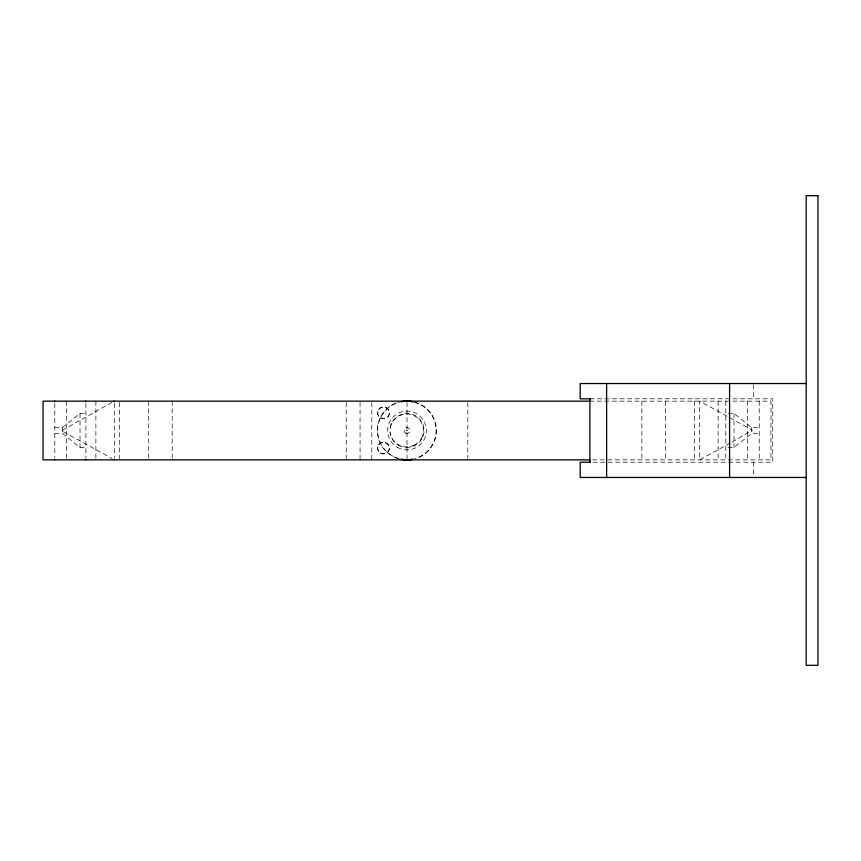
<?xml version="1.0" encoding="UTF-8"?>
<svg xmlns="http://www.w3.org/2000/svg" width="861" height="861" viewBox="0 0 861 861"><rect width="100%" height="100%" fill="white"/><g stroke="black" fill="none" stroke-linecap="round" stroke-linejoin="round"><path stroke-width="0.65" stroke-dasharray="4.3 3.23" d="M390.313 427.26C391.927 419.307 399.719 413.517 407.791 414.066A16.327 16.316 -90 0 1 413.99 415.615L415.045 416.143A16.316 16.305 -90 0 1 422.525 425.054L423.138 427.25A16.294 16.294 -90 0 1 422.88 434.783L422.127 436.925M406.467 430.339L407.21 430.274M54.792 427.497L62.422 427.497L80.03 413.409L85.906 413.409M728.137 447.526L734.002 447.526L751.61 433.438L759.241 433.438M112.027 402.367L61.54 430.726L112.027 458.493M730.182 443.049L699.659 459.839L699.659 401.14L752.492 430.199L731.366 442.403M413.99 445.352L415.034 444.825M406.521 430.694L407.221 430.704M407.791 446.902L407.016 446.913A16.424 16.413 -90 0 1 390.905 435.914L390.13 432.631M589.882 398.804L772.747 398.804L772.747 462.196L591.744 462.196M589.667 401.151L770.982 401.151L770.982 459.849L591.335 459.849M728.137 413.474L734.002 413.474L751.61 427.562L759.241 427.562M54.792 433.374L62.422 433.374L80.03 447.462L85.906 447.462M759.241 401.151L759.241 459.849M753.375 384.813L753.375 398.804M753.375 462.196L753.375 477.468M751.61 427.594L751.61 433.406M747.509 401.151L747.509 459.849M734.002 413.474L734.002 447.526M725.78 401.151L725.78 459.849M718.149 401.151L718.149 459.849M694.666 401.151L694.666 459.849M665.316 401.151L665.316 459.849M641.832 401.151L641.832 459.849M467.792 402.485L467.792 458.515M407.016 402.485L407.016 459.849M371.791 402.485L371.791 459.849M360.059 402.485L360.059 459.849M346.24 402.485L346.24 458.515M172.2 401.151L172.2 458.515M148.716 401.151L148.716 458.515M119.367 402.485L119.367 458.515M114.373 403.314L114.373 457.546M95.883 401.151L95.883 458.515M85.906 403.314L85.906 457.557M80.03 413.409L80.03 447.462M66.534 401.151L66.534 458.515M62.422 427.53L62.422 433.352M54.792 403.314L54.792 457.557M422.138 436.753A16.316 16.305 -90 0 1 415.045 444.653M414.087 445.148A16.316 16.305 -90 0 1 407.888 446.687M414.324 402.141A29.349 29.349 0 0 1 416.164 458.289M397.287 458.289A29.349 29.349 0 0 1 399.127 402.141M414.615 402.152A29.349 29.349 0 0 1 414.615 458.848M399.418 458.848A29.349 29.349 0 0 1 399.418 402.152M377.861 411.364C375.644 418.575 387.536 421.761 389.204 414.41C391.432 407.199 379.54 404.013 377.861 411.364M377.861 446.59C375.644 453.801 387.536 456.987 389.204 449.636C391.432 442.425 379.54 439.239 377.861 446.59M380.605 417.972A5.866 5.866 0 0 0 389.409 412.893A5.866 5.866 0 0 0 380.605 407.802A5.866 5.866 0 0 0 380.605 417.972M380.605 453.198A5.866 5.866 0 0 0 389.409 448.107A5.866 5.866 0 0 0 380.605 443.028A5.866 5.866 0 0 0 380.605 453.198M405.553 433.04A2.938 2.938 0 0 0 409.954 430.5A2.938 2.938 0 0 0 405.553 427.96A2.938 2.938 0 0 0 405.553 433.04M397.33 447.279A19.372 19.372 0 0 0 426.389 430.5A19.372 19.372 0 0 0 397.33 413.721A19.372 19.372 0 0 0 397.33 447.279M398.503 445.245A17.026 17.026 0 0 0 424.042 430.5A17.026 17.026 0 0 0 398.503 415.755A17.026 17.026 0 0 0 398.503 445.245"/><path stroke-width="1.29" d="M806.208 383.532L580.196 383.532L580.196 398.804L590.463 398.804M590.065 401.151L43.05 401.151L43.05 459.849L590.065 459.849M590.463 462.196L580.196 462.196L580.196 477.468L806.208 477.468M729.59 383.532L729.59 477.468M606.618 383.532L606.618 477.468M589.882 398.804L589.882 462.196M114.373 401.075L114.373 401.635M114.373 459.214L114.373 459.785M85.906 401.086L85.906 401.646M85.906 459.225L85.906 459.785M54.792 401.086L54.792 401.646M54.792 459.225L54.792 459.785M412.451 459.279A29.349 29.349 0 0 1 401 459.279M401 401.7A29.349 29.349 0 0 1 412.451 401.7M412.742 459.29A29.349 29.349 0 0 1 401.291 459.29M401.291 401.71A29.349 29.349 0 0 1 412.742 401.71M817.95 195.684L806.208 195.684L806.208 665.316L817.95 665.316L817.95 195.684"/></g></svg>
